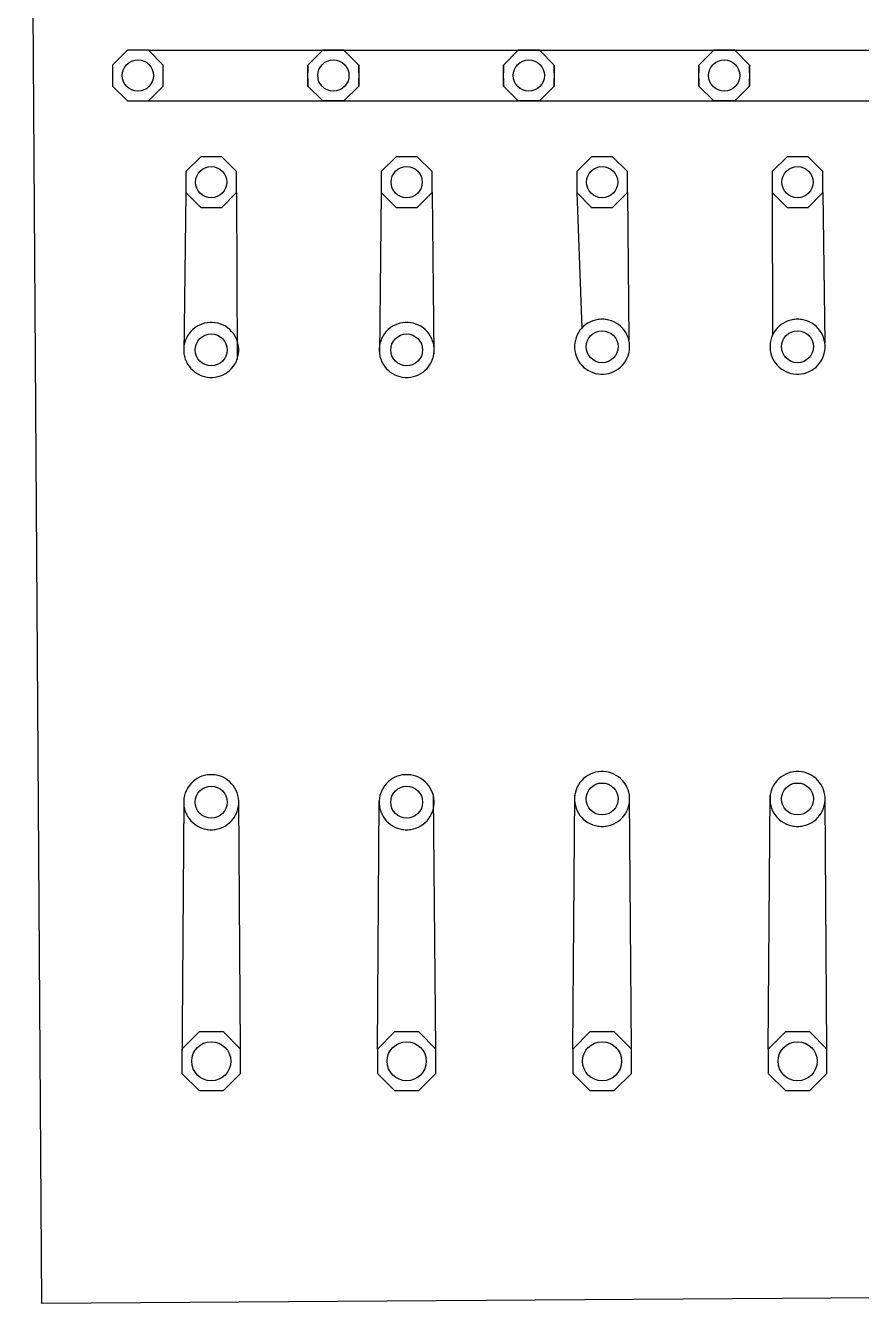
# Model space of a CAD drawing. Header units: millimetres. Extents: x 21.8 to 118.4, y 40.2 to 104.3.
# Drawn here: x 21.84 to 43.57, y 40.23 to 73.46 of the extents above; entities that cross this region are included whole.
import ezdxf

# ---------------------------------------------------------------- set-up
doc = ezdxf.new("R2010")
doc.units = ezdxf.units.MM
doc.layers.get('0').update_dxf_attribs({"linetype": 'CONTINUOUS'})

msp = doc.modelspace()

# ---------------------------------------------------------------- linework, layer by layer
for p, q in [((24.491, 72.82), (24.105, 72.434)), ((24.491, 72.82), (24.105, 72.434)), ((25.039, 72.82), (24.491, 72.82)), ((25.039, 72.82), (24.491, 72.82)), ((25.425, 72.434), (25.039, 72.82)), ((25.425, 72.434), (25.039, 72.82)), ((25.039, 72.82), (70.612, 72.82)), ((29.571, 72.82), (29.185, 72.434)), ((30.119, 72.82), (29.571, 72.82)), ((30.505, 72.434), (30.119, 72.82)), ((34.651, 72.82), (34.265, 72.434)), ((35.199, 72.82), (34.651, 72.82)), ((35.585, 72.434), (35.199, 72.82)), ((39.731, 72.82), (39.345, 72.434)), ((40.279, 72.82), (39.731, 72.82)), ((40.665, 72.434), (40.279, 72.82)), ((24.105, 72.434), (24.105, 71.886)), ((24.105, 72.434), (24.105, 71.886)), ((25.425, 72.236), (25.425, 72.434)), ((25.425, 71.886), (25.425, 72.434)), ((29.185, 72.434), (29.185, 72.236)), ((30.505, 72.236), (30.505, 72.434)), ((34.265, 72.434), (34.265, 72.236)), ((35.585, 72.236), (35.585, 72.434)), ((39.345, 72.434), (39.345, 72.236)), ((40.665, 72.236), (40.665, 72.434)), ((24.105, 71.886), (24.491, 71.5)), ((24.105, 71.886), (24.491, 71.5)), ((25.039, 71.5), (25.425, 71.886)), ((25.039, 71.5), (25.425, 71.886)), ((25.425, 71.886), (25.425, 72.084)), ((29.185, 72.084), (29.185, 71.886)), ((29.185, 71.886), (29.571, 71.5)), ((30.119, 71.5), (30.505, 71.886)), ((30.505, 71.886), (30.505, 72.084)), ((34.265, 72.084), (34.265, 71.886)), ((34.265, 71.886), (34.651, 71.5)), ((35.199, 71.5), (35.585, 71.886)), ((35.585, 71.886), (35.585, 72.084)), ((39.345, 72.084), (39.345, 71.886)), ((39.345, 71.886), (39.731, 71.5)), ((40.279, 71.5), (40.665, 71.886)), ((40.665, 71.886), (40.665, 72.084)), ((24.491, 71.5), (25.039, 71.5)), ((24.491, 71.5), (25.039, 71.5)), ((24.491, 71.5), (69.088, 71.5)), ((29.571, 71.5), (30.119, 71.5)), ((34.651, 71.5), (35.199, 71.5)), ((39.731, 71.5), (40.279, 71.5)), ((26.396, 70.05), (26.01, 69.664)), ((26.396, 70.05), (26.01, 69.664)), ((26.944, 70.05), (26.396, 70.05)), ((26.944, 70.05), (26.396, 70.05)), ((27.33, 69.664), (26.944, 70.05)), ((27.33, 69.664), (26.944, 70.05)), ((31.476, 70.05), (31.09, 69.664)), ((31.476, 70.05), (31.09, 69.664)), ((32.024, 70.05), (31.476, 70.05)), ((32.024, 70.05), (31.476, 70.05)), ((32.41, 69.664), (32.024, 70.05)), ((32.41, 69.664), (32.024, 70.05)), ((36.556, 70.05), (36.17, 69.664)), ((36.556, 70.05), (36.17, 69.664)), ((37.104, 70.05), (36.556, 70.05)), ((37.104, 70.05), (36.556, 70.05)), ((37.49, 69.664), (37.104, 70.05)), ((37.49, 69.664), (37.104, 70.05)), ((41.636, 70.05), (41.25, 69.664)), ((41.636, 70.05), (41.25, 69.664)), ((42.184, 70.05), (41.636, 70.05)), ((42.184, 70.05), (41.636, 70.05)), ((42.57, 69.664), (42.184, 70.05)), ((42.57, 69.664), (42.184, 70.05)), ((26.01, 69.664), (26.01, 69.116)), ((26.01, 69.664), (26.01, 69.116)), ((27.33, 69.116), (27.33, 69.664)), ((27.33, 69.116), (27.33, 69.664)), ((31.09, 69.664), (31.09, 69.116)), ((31.09, 69.664), (31.09, 69.116)), ((32.41, 69.116), (32.41, 69.664)), ((32.41, 69.116), (32.41, 69.664)), ((36.17, 69.664), (36.17, 69.116)), ((36.17, 69.664), (36.17, 69.116)), ((37.49, 69.116), (37.49, 69.664)), ((37.49, 69.116), (37.49, 69.664)), ((41.25, 69.664), (41.25, 69.116)), ((41.25, 69.664), (41.25, 69.116)), ((42.57, 69.116), (42.57, 69.664)), ((42.57, 69.116), (42.57, 69.664)), ((26.01, 69.116), (25.962, 64.921)), ((26.01, 69.116), (26.396, 68.73)), ((26.01, 69.116), (26.396, 68.73)), ((26.944, 68.73), (27.33, 69.116)), ((26.944, 68.73), (27.33, 69.116)), ((27.33, 69.116), (27.344, 64.785)), ((31.09, 69.116), (31.042, 64.921)), ((31.09, 69.116), (31.476, 68.73)), ((31.09, 69.116), (31.476, 68.73)), ((32.024, 68.73), (32.41, 69.116)), ((32.024, 68.73), (32.41, 69.116)), ((32.41, 69.116), (32.458, 64.921)), ((36.17, 69.116), (36.556, 68.73)), ((36.17, 69.116), (36.556, 68.73)), ((36.17, 69.116), (36.3, 65.591)), ((37.104, 68.73), (37.49, 69.116)), ((37.104, 68.73), (37.49, 69.116)), ((37.49, 69.116), (37.524, 65.284)), ((41.25, 69.116), (41.636, 68.73)), ((41.25, 69.116), (41.636, 68.73)), ((41.25, 69.116), (41.263, 65.416)), ((42.184, 68.73), (42.57, 69.116)), ((42.184, 68.73), (42.57, 69.116)), ((42.57, 69.116), (42.618, 65.215)), ((26.396, 68.73), (26.594, 68.73)), ((26.396, 68.73), (26.944, 68.73)), ((26.746, 68.73), (26.944, 68.73)), ((31.476, 68.73), (31.674, 68.73)), ((31.476, 68.73), (32.024, 68.73)), ((31.826, 68.73), (32.024, 68.73)), ((36.556, 68.73), (36.754, 68.73)), ((36.556, 68.73), (37.104, 68.73)), ((36.906, 68.73), (37.104, 68.73)), ((41.636, 68.73), (41.834, 68.73)), ((41.636, 68.73), (42.184, 68.73)), ((41.986, 68.73), (42.184, 68.73)), ((36.656, 65.804), (36.589, 65.784)), ((36.656, 65.804), (36.589, 65.784)), ((36.725, 65.818), (36.656, 65.804)), ((36.725, 65.818), (36.656, 65.804)), ((36.795, 65.825), (36.725, 65.818)), ((36.754, 65.821), (36.725, 65.818)), ((36.865, 65.825), (36.795, 65.825)), ((36.935, 65.818), (36.865, 65.825)), ((36.935, 65.818), (36.906, 65.821)), ((37.004, 65.804), (36.935, 65.818)), ((37.004, 65.804), (36.935, 65.818)), ((37.071, 65.784), (37.004, 65.804)), ((37.071, 65.784), (37.004, 65.804)), ((41.736, 65.804), (41.669, 65.784)), ((41.736, 65.804), (41.669, 65.784)), ((41.805, 65.818), (41.736, 65.804)), ((41.805, 65.818), (41.736, 65.804)), ((41.875, 65.825), (41.805, 65.818)), ((41.834, 65.821), (41.805, 65.818)), ((41.945, 65.825), (41.875, 65.825)), ((42.015, 65.818), (41.945, 65.825)), ((42.015, 65.818), (41.986, 65.821)), ((42.084, 65.804), (42.015, 65.818)), ((42.084, 65.804), (42.015, 65.818)), ((42.151, 65.784), (42.084, 65.804)), ((42.151, 65.784), (42.084, 65.804)), ((26.14, 65.507), (26.095, 65.452)), ((26.14, 65.507), (26.095, 65.452)), ((26.189, 65.556), (26.14, 65.507)), ((26.189, 65.556), (26.14, 65.507)), ((26.244, 65.601), (26.189, 65.556)), ((26.244, 65.601), (26.189, 65.556)), ((26.302, 65.64), (26.244, 65.601)), ((26.302, 65.64), (26.244, 65.601)), ((26.364, 65.673), (26.302, 65.64)), ((26.364, 65.673), (26.302, 65.64)), ((26.429, 65.7), (26.364, 65.673)), ((26.429, 65.7), (26.364, 65.673)), ((26.496, 65.72), (26.429, 65.7)), ((26.496, 65.72), (26.429, 65.7)), ((26.565, 65.734), (26.496, 65.72)), ((26.565, 65.734), (26.496, 65.72)), ((26.635, 65.741), (26.565, 65.734)), ((26.594, 65.737), (26.565, 65.734)), ((26.705, 65.741), (26.635, 65.741)), ((26.775, 65.734), (26.705, 65.741)), ((26.775, 65.734), (26.746, 65.737)), ((26.844, 65.72), (26.775, 65.734)), ((26.844, 65.72), (26.775, 65.734)), ((26.911, 65.7), (26.844, 65.72)), ((26.911, 65.7), (26.844, 65.72)), ((26.976, 65.673), (26.911, 65.7)), ((26.976, 65.673), (26.911, 65.7)), ((27.038, 65.64), (26.976, 65.673)), ((27.038, 65.64), (26.976, 65.673)), ((27.096, 65.601), (27.038, 65.64)), ((27.096, 65.601), (27.038, 65.64)), ((27.151, 65.556), (27.096, 65.601)), ((27.151, 65.556), (27.096, 65.601)), ((27.2, 65.507), (27.151, 65.556)), ((27.2, 65.507), (27.151, 65.556)), ((27.245, 65.452), (27.2, 65.507)), ((27.245, 65.452), (27.2, 65.507)), ((31.22, 65.507), (31.175, 65.452)), ((31.22, 65.507), (31.175, 65.452)), ((31.269, 65.556), (31.22, 65.507)), ((31.269, 65.556), (31.22, 65.507)), ((31.324, 65.601), (31.269, 65.556)), ((31.324, 65.601), (31.269, 65.556)), ((31.382, 65.64), (31.324, 65.601)), ((31.382, 65.64), (31.324, 65.601)), ((31.444, 65.673), (31.382, 65.64)), ((31.444, 65.673), (31.382, 65.64)), ((31.509, 65.7), (31.444, 65.673)), ((31.509, 65.7), (31.444, 65.673)), ((31.576, 65.72), (31.509, 65.7)), ((31.576, 65.72), (31.509, 65.7)), ((31.645, 65.734), (31.576, 65.72)), ((31.645, 65.734), (31.576, 65.72)), ((31.715, 65.741), (31.645, 65.734)), ((31.674, 65.737), (31.645, 65.734)), ((31.785, 65.741), (31.715, 65.741)), ((31.855, 65.734), (31.785, 65.741)), ((31.855, 65.734), (31.826, 65.737)), ((31.924, 65.72), (31.855, 65.734)), ((31.924, 65.72), (31.855, 65.734)), ((31.991, 65.7), (31.924, 65.72)), ((31.991, 65.7), (31.924, 65.72)), ((32.056, 65.673), (31.991, 65.7)), ((32.056, 65.673), (31.991, 65.7)), ((32.118, 65.64), (32.056, 65.673)), ((32.118, 65.64), (32.056, 65.673)), ((32.176, 65.601), (32.118, 65.64)), ((32.176, 65.601), (32.118, 65.64)), ((32.231, 65.556), (32.176, 65.601)), ((32.231, 65.556), (32.176, 65.601)), ((32.28, 65.507), (32.231, 65.556)), ((32.28, 65.507), (32.231, 65.556)), ((32.325, 65.452), (32.28, 65.507)), ((32.325, 65.452), (32.28, 65.507)), ((36.216, 65.478), (36.183, 65.416)), ((36.216, 65.478), (36.183, 65.416)), ((36.255, 65.536), (36.216, 65.478)), ((36.255, 65.536), (36.216, 65.478)), ((36.3, 65.591), (36.255, 65.536)), ((36.3, 65.591), (36.255, 65.536)), ((36.349, 65.64), (36.3, 65.591)), ((36.349, 65.64), (36.3, 65.591)), ((36.404, 65.685), (36.349, 65.64)), ((36.404, 65.685), (36.349, 65.64)), ((36.462, 65.724), (36.404, 65.685)), ((36.462, 65.724), (36.404, 65.685)), ((36.524, 65.757), (36.462, 65.724)), ((36.524, 65.757), (36.462, 65.724)), ((36.589, 65.784), (36.524, 65.757)), ((36.589, 65.784), (36.524, 65.757)), ((37.136, 65.757), (37.071, 65.784)), ((37.136, 65.757), (37.071, 65.784)), ((37.198, 65.724), (37.136, 65.757)), ((37.198, 65.724), (37.136, 65.757)), ((37.256, 65.685), (37.198, 65.724)), ((37.256, 65.685), (37.198, 65.724)), ((37.311, 65.64), (37.256, 65.685)), ((37.311, 65.64), (37.256, 65.685)), ((37.36, 65.591), (37.311, 65.64)), ((37.36, 65.591), (37.311, 65.64)), ((37.405, 65.536), (37.36, 65.591)), ((37.405, 65.536), (37.36, 65.591)), ((37.444, 65.478), (37.405, 65.536)), ((37.444, 65.478), (37.405, 65.536)), ((37.477, 65.416), (37.444, 65.478)), ((37.477, 65.416), (37.444, 65.478)), ((41.296, 65.478), (41.263, 65.416)), ((41.296, 65.478), (41.263, 65.416)), ((41.335, 65.536), (41.296, 65.478)), ((41.335, 65.536), (41.296, 65.478)), ((41.38, 65.591), (41.335, 65.536)), ((41.38, 65.591), (41.335, 65.536)), ((41.429, 65.64), (41.38, 65.591)), ((41.429, 65.64), (41.38, 65.591)), ((41.484, 65.685), (41.429, 65.64)), ((41.484, 65.685), (41.429, 65.64)), ((41.542, 65.724), (41.484, 65.685)), ((41.542, 65.724), (41.484, 65.685)), ((41.604, 65.757), (41.542, 65.724)), ((41.604, 65.757), (41.542, 65.724)), ((41.669, 65.784), (41.604, 65.757)), ((41.669, 65.784), (41.604, 65.757)), ((42.216, 65.757), (42.151, 65.784)), ((42.216, 65.757), (42.151, 65.784)), ((42.278, 65.724), (42.216, 65.757)), ((42.278, 65.724), (42.216, 65.757)), ((42.336, 65.685), (42.278, 65.724)), ((42.336, 65.685), (42.278, 65.724)), ((42.391, 65.64), (42.336, 65.685)), ((42.391, 65.64), (42.336, 65.685)), ((42.44, 65.591), (42.391, 65.64)), ((42.44, 65.591), (42.391, 65.64)), ((42.485, 65.536), (42.44, 65.591)), ((42.485, 65.536), (42.44, 65.591)), ((42.524, 65.478), (42.485, 65.536)), ((42.524, 65.478), (42.485, 65.536)), ((42.557, 65.416), (42.524, 65.478)), ((42.557, 65.416), (42.524, 65.478)), ((25.962, 65.131), (25.955, 65.061)), ((25.962, 65.131), (25.955, 65.061)), ((25.976, 65.2), (25.962, 65.131)), ((25.976, 65.2), (25.962, 65.131)), ((25.996, 65.267), (25.976, 65.2)), ((25.996, 65.267), (25.976, 65.2)), ((26.023, 65.332), (25.996, 65.267)), ((26.023, 65.332), (25.996, 65.267)), ((26.056, 65.394), (26.023, 65.332)), ((26.056, 65.394), (26.023, 65.332)), ((26.095, 65.452), (26.056, 65.394)), ((26.095, 65.452), (26.056, 65.394)), ((27.284, 65.394), (27.245, 65.452)), ((27.284, 65.394), (27.245, 65.452)), ((27.317, 65.332), (27.284, 65.394)), ((27.317, 65.332), (27.284, 65.394)), ((27.344, 65.267), (27.317, 65.332)), ((27.344, 65.267), (27.317, 65.332)), ((27.364, 65.2), (27.344, 65.267)), ((27.364, 65.2), (27.344, 65.267)), ((27.378, 65.131), (27.364, 65.2)), ((27.378, 65.131), (27.364, 65.2)), ((27.385, 65.061), (27.378, 65.131)), ((27.385, 65.061), (27.378, 65.131)), ((31.042, 65.131), (31.035, 65.061)), ((31.042, 65.131), (31.035, 65.061)), ((31.056, 65.2), (31.042, 65.131)), ((31.056, 65.2), (31.042, 65.131)), ((31.076, 65.267), (31.056, 65.2)), ((31.076, 65.267), (31.056, 65.2)), ((31.103, 65.332), (31.076, 65.267)), ((31.103, 65.332), (31.076, 65.267)), ((31.136, 65.394), (31.103, 65.332)), ((31.136, 65.394), (31.103, 65.332)), ((31.175, 65.452), (31.136, 65.394)), ((31.175, 65.452), (31.136, 65.394)), ((32.364, 65.394), (32.325, 65.452)), ((32.364, 65.394), (32.325, 65.452)), ((32.397, 65.332), (32.364, 65.394)), ((32.397, 65.332), (32.364, 65.394)), ((32.424, 65.267), (32.397, 65.332)), ((32.424, 65.267), (32.397, 65.332)), ((32.444, 65.2), (32.424, 65.267)), ((32.444, 65.2), (32.424, 65.267)), ((32.458, 65.131), (32.444, 65.2)), ((32.458, 65.131), (32.444, 65.2)), ((32.465, 65.061), (32.458, 65.131)), ((32.465, 65.061), (32.458, 65.131)), ((36.122, 65.215), (36.115, 65.145)), ((36.122, 65.215), (36.115, 65.145)), ((36.115, 65.145), (36.115, 65.075)), ((36.115, 65.145), (36.115, 65.075)), ((36.136, 65.284), (36.122, 65.215)), ((36.136, 65.284), (36.122, 65.215)), ((36.156, 65.351), (36.136, 65.284)), ((36.156, 65.351), (36.136, 65.284)), ((36.183, 65.416), (36.156, 65.351)), ((36.183, 65.416), (36.156, 65.351)), ((37.504, 65.351), (37.477, 65.416)), ((37.504, 65.351), (37.477, 65.416)), ((37.524, 65.284), (37.504, 65.351)), ((37.524, 65.284), (37.504, 65.351)), ((37.538, 65.215), (37.524, 65.284)), ((37.538, 65.215), (37.524, 65.284)), ((37.545, 65.145), (37.538, 65.215)), ((37.545, 65.145), (37.538, 65.215)), ((37.545, 65.075), (37.545, 65.145)), ((37.545, 65.075), (37.545, 65.145)), ((41.202, 65.215), (41.195, 65.145)), ((41.202, 65.215), (41.195, 65.145)), ((41.195, 65.145), (41.195, 65.075)), ((41.195, 65.145), (41.195, 65.075)), ((41.216, 65.284), (41.202, 65.215)), ((41.216, 65.284), (41.202, 65.215)), ((41.236, 65.351), (41.216, 65.284)), ((41.236, 65.351), (41.216, 65.284)), ((41.263, 65.416), (41.236, 65.351)), ((41.263, 65.416), (41.236, 65.351)), ((42.584, 65.351), (42.557, 65.416)), ((42.584, 65.351), (42.557, 65.416)), ((42.604, 65.284), (42.584, 65.351)), ((42.604, 65.284), (42.584, 65.351)), ((42.618, 65.215), (42.604, 65.284)), ((42.618, 65.215), (42.604, 65.284)), ((42.625, 65.145), (42.618, 65.215)), ((42.625, 65.145), (42.618, 65.215)), ((42.625, 65.075), (42.625, 65.145)), ((42.625, 65.075), (42.625, 65.145)), ((25.955, 65.061), (25.955, 64.991)), ((25.955, 65.061), (25.955, 64.991)), ((25.955, 64.991), (25.962, 64.921)), ((25.955, 64.991), (25.962, 64.921)), ((25.962, 64.921), (25.976, 64.852)), ((25.962, 64.921), (25.976, 64.852)), ((25.976, 64.852), (25.996, 64.785)), ((25.976, 64.852), (25.996, 64.785)), ((27.344, 64.785), (27.364, 64.852)), ((27.344, 64.785), (27.364, 64.852)), ((27.364, 64.852), (27.378, 64.921)), ((27.364, 64.852), (27.378, 64.921)), ((27.378, 64.921), (27.385, 64.991)), ((27.378, 64.921), (27.385, 64.991)), ((27.385, 64.991), (27.385, 65.061)), ((27.385, 64.991), (27.385, 65.061)), ((31.035, 65.061), (31.035, 64.991)), ((31.035, 65.061), (31.035, 64.991)), ((31.035, 64.991), (31.042, 64.921)), ((31.035, 64.991), (31.042, 64.921)), ((31.042, 64.921), (31.056, 64.852)), ((31.042, 64.921), (31.056, 64.852)), ((31.056, 64.852), (31.076, 64.785)), ((31.056, 64.852), (31.076, 64.785)), ((32.424, 64.785), (32.444, 64.852)), ((32.424, 64.785), (32.444, 64.852)), ((32.444, 64.852), (32.458, 64.921)), ((32.444, 64.852), (32.458, 64.921)), ((32.458, 64.921), (32.465, 64.991)), ((32.458, 64.921), (32.465, 64.991)), ((32.465, 64.991), (32.465, 65.061)), ((32.465, 64.991), (32.465, 65.061)), ((36.115, 65.075), (36.122, 65.005)), ((36.115, 65.075), (36.122, 65.005)), ((36.122, 65.005), (36.136, 64.936)), ((36.122, 65.005), (36.136, 64.936)), ((36.136, 64.936), (36.156, 64.869)), ((36.136, 64.936), (36.156, 64.869)), ((36.156, 64.869), (36.183, 64.804)), ((36.156, 64.869), (36.183, 64.804)), ((36.183, 64.804), (36.216, 64.742)), ((36.183, 64.804), (36.216, 64.742)), ((37.444, 64.742), (37.477, 64.804)), ((37.444, 64.742), (37.477, 64.804)), ((37.477, 64.804), (37.504, 64.869)), ((37.477, 64.804), (37.504, 64.869)), ((37.504, 64.869), (37.524, 64.936)), ((37.504, 64.869), (37.524, 64.936)), ((37.524, 64.936), (37.538, 65.005)), ((37.524, 64.936), (37.538, 65.005)), ((37.538, 65.005), (37.545, 65.075)), ((37.538, 65.005), (37.545, 65.075)), ((41.195, 65.075), (41.202, 65.005)), ((41.195, 65.075), (41.202, 65.005)), ((41.202, 65.005), (41.216, 64.936)), ((41.202, 65.005), (41.216, 64.936)), ((41.216, 64.936), (41.236, 64.869)), ((41.216, 64.936), (41.236, 64.869)), ((41.236, 64.869), (41.263, 64.804)), ((41.236, 64.869), (41.263, 64.804)), ((41.263, 64.804), (41.296, 64.742)), ((41.263, 64.804), (41.296, 64.742)), ((42.524, 64.742), (42.557, 64.804)), ((42.524, 64.742), (42.557, 64.804)), ((42.557, 64.804), (42.584, 64.869)), ((42.557, 64.804), (42.584, 64.869)), ((42.584, 64.869), (42.604, 64.936)), ((42.584, 64.869), (42.604, 64.936)), ((42.604, 64.936), (42.618, 65.005)), ((42.604, 64.936), (42.618, 65.005)), ((42.618, 65.005), (42.625, 65.075)), ((42.618, 65.005), (42.625, 65.075)), ((25.996, 64.785), (26.023, 64.72)), ((25.996, 64.785), (26.023, 64.72)), ((26.023, 64.72), (26.056, 64.658)), ((26.023, 64.72), (26.056, 64.658)), ((26.056, 64.658), (26.095, 64.6)), ((26.056, 64.658), (26.095, 64.6)), ((26.095, 64.6), (26.14, 64.545)), ((26.095, 64.6), (26.14, 64.545)), ((26.14, 64.545), (26.189, 64.496)), ((26.14, 64.545), (26.189, 64.496)), ((26.189, 64.496), (26.244, 64.451)), ((26.189, 64.496), (26.244, 64.451)), ((27.096, 64.451), (27.151, 64.496)), ((27.096, 64.451), (27.151, 64.496)), ((27.151, 64.496), (27.2, 64.545)), ((27.151, 64.496), (27.2, 64.545)), ((27.2, 64.545), (27.245, 64.6)), ((27.2, 64.545), (27.245, 64.6)), ((27.245, 64.6), (27.284, 64.658)), ((27.245, 64.6), (27.284, 64.658)), ((27.284, 64.658), (27.317, 64.72)), ((27.284, 64.658), (27.317, 64.72)), ((27.317, 64.72), (27.344, 64.785)), ((27.317, 64.72), (27.344, 64.785)), ((31.076, 64.785), (31.103, 64.72)), ((31.076, 64.785), (31.103, 64.72)), ((31.103, 64.72), (31.136, 64.658)), ((31.103, 64.72), (31.136, 64.658)), ((31.136, 64.658), (31.175, 64.6)), ((31.136, 64.658), (31.175, 64.6)), ((31.175, 64.6), (31.22, 64.545)), ((31.175, 64.6), (31.22, 64.545)), ((31.22, 64.545), (31.269, 64.496)), ((31.22, 64.545), (31.269, 64.496)), ((31.269, 64.496), (31.324, 64.451)), ((31.269, 64.496), (31.324, 64.451)), ((32.176, 64.451), (32.231, 64.496)), ((32.176, 64.451), (32.231, 64.496)), ((32.231, 64.496), (32.28, 64.545)), ((32.231, 64.496), (32.28, 64.545)), ((32.28, 64.545), (32.325, 64.6)), ((32.28, 64.545), (32.325, 64.6)), ((32.325, 64.6), (32.364, 64.658)), ((32.325, 64.6), (32.364, 64.658)), ((32.364, 64.658), (32.397, 64.72)), ((32.364, 64.658), (32.397, 64.72)), ((32.397, 64.72), (32.424, 64.785)), ((32.397, 64.72), (32.424, 64.785)), ((36.216, 64.742), (36.255, 64.684)), ((36.216, 64.742), (36.255, 64.684)), ((36.255, 64.684), (36.3, 64.629)), ((36.255, 64.684), (36.3, 64.629)), ((36.3, 64.629), (36.349, 64.58)), ((36.3, 64.629), (36.349, 64.58)), ((36.349, 64.58), (36.404, 64.535)), ((36.349, 64.58), (36.404, 64.535)), ((36.404, 64.535), (36.462, 64.496)), ((36.404, 64.535), (36.462, 64.496)), ((36.462, 64.496), (36.524, 64.463)), ((36.462, 64.496), (36.524, 64.463)), ((37.136, 64.463), (37.198, 64.496)), ((37.136, 64.463), (37.198, 64.496)), ((37.198, 64.496), (37.256, 64.535)), ((37.198, 64.496), (37.256, 64.535)), ((37.256, 64.535), (37.311, 64.58)), ((37.256, 64.535), (37.311, 64.58)), ((37.311, 64.58), (37.36, 64.629)), ((37.311, 64.58), (37.36, 64.629)), ((37.36, 64.629), (37.405, 64.684)), ((37.36, 64.629), (37.405, 64.684)), ((37.405, 64.684), (37.444, 64.742)), ((37.405, 64.684), (37.444, 64.742)), ((41.296, 64.742), (41.335, 64.684)), ((41.296, 64.742), (41.335, 64.684)), ((41.335, 64.684), (41.38, 64.629)), ((41.335, 64.684), (41.38, 64.629)), ((41.38, 64.629), (41.429, 64.58)), ((41.38, 64.629), (41.429, 64.58)), ((41.429, 64.58), (41.484, 64.535)), ((41.429, 64.58), (41.484, 64.535)), ((41.484, 64.535), (41.542, 64.496)), ((41.484, 64.535), (41.542, 64.496)), ((41.542, 64.496), (41.604, 64.463)), ((41.542, 64.496), (41.604, 64.463)), ((42.216, 64.463), (42.278, 64.496)), ((42.216, 64.463), (42.278, 64.496)), ((42.278, 64.496), (42.336, 64.535)), ((42.278, 64.496), (42.336, 64.535)), ((42.336, 64.535), (42.391, 64.58)), ((42.336, 64.535), (42.391, 64.58)), ((42.391, 64.58), (42.44, 64.629)), ((42.391, 64.58), (42.44, 64.629)), ((42.44, 64.629), (42.485, 64.684)), ((42.44, 64.629), (42.485, 64.684)), ((42.485, 64.684), (42.524, 64.742)), ((42.485, 64.684), (42.524, 64.742)), ((26.244, 64.451), (26.302, 64.412)), ((26.244, 64.451), (26.302, 64.412)), ((26.302, 64.412), (26.364, 64.379)), ((26.302, 64.412), (26.364, 64.379)), ((26.364, 64.379), (26.429, 64.352)), ((26.364, 64.379), (26.429, 64.352)), ((26.429, 64.352), (26.496, 64.332)), ((26.429, 64.352), (26.496, 64.332)), ((26.496, 64.332), (26.565, 64.318)), ((26.496, 64.332), (26.565, 64.318)), ((26.565, 64.318), (26.635, 64.311)), ((26.565, 64.318), (26.635, 64.311)), ((26.635, 64.311), (26.705, 64.311)), ((26.635, 64.311), (26.705, 64.311)), ((26.705, 64.311), (26.775, 64.318)), ((26.705, 64.311), (26.775, 64.318)), ((26.775, 64.318), (26.844, 64.332)), ((26.775, 64.318), (26.844, 64.332)), ((26.844, 64.332), (26.911, 64.352)), ((26.844, 64.332), (26.911, 64.352)), ((26.911, 64.352), (26.976, 64.379)), ((26.911, 64.352), (26.976, 64.379)), ((26.976, 64.379), (27.038, 64.412)), ((26.976, 64.379), (27.038, 64.412)), ((27.038, 64.412), (27.096, 64.451)), ((27.038, 64.412), (27.096, 64.451)), ((31.324, 64.451), (31.382, 64.412)), ((31.324, 64.451), (31.382, 64.412)), ((31.382, 64.412), (31.444, 64.379)), ((31.382, 64.412), (31.444, 64.379)), ((31.444, 64.379), (31.509, 64.352)), ((31.444, 64.379), (31.509, 64.352)), ((31.509, 64.352), (31.576, 64.332)), ((31.509, 64.352), (31.576, 64.332)), ((31.576, 64.332), (31.645, 64.318)), ((31.576, 64.332), (31.645, 64.318)), ((31.645, 64.318), (31.715, 64.311)), ((31.645, 64.318), (31.715, 64.311)), ((31.715, 64.311), (31.785, 64.311)), ((31.715, 64.311), (31.785, 64.311)), ((31.785, 64.311), (31.855, 64.318)), ((31.785, 64.311), (31.855, 64.318)), ((31.855, 64.318), (31.924, 64.332)), ((31.855, 64.318), (31.924, 64.332)), ((31.924, 64.332), (31.991, 64.352)), ((31.924, 64.332), (31.991, 64.352)), ((31.991, 64.352), (32.056, 64.379)), ((31.991, 64.352), (32.056, 64.379)), ((32.056, 64.379), (32.118, 64.412)), ((32.056, 64.379), (32.118, 64.412)), ((32.118, 64.412), (32.176, 64.451)), ((32.118, 64.412), (32.176, 64.451)), ((36.524, 64.463), (36.589, 64.436)), ((36.524, 64.463), (36.589, 64.436)), ((36.589, 64.436), (36.656, 64.416)), ((36.589, 64.436), (36.656, 64.416)), ((36.656, 64.416), (36.725, 64.402)), ((36.656, 64.416), (36.725, 64.402)), ((36.725, 64.402), (36.795, 64.395)), ((36.725, 64.402), (36.795, 64.395)), ((36.795, 64.395), (36.865, 64.395)), ((36.795, 64.395), (36.865, 64.395)), ((36.865, 64.395), (36.935, 64.402)), ((36.865, 64.395), (36.935, 64.402)), ((36.935, 64.402), (37.004, 64.416)), ((36.935, 64.402), (37.004, 64.416)), ((37.004, 64.416), (37.071, 64.436)), ((37.004, 64.416), (37.071, 64.436)), ((37.071, 64.436), (37.136, 64.463)), ((37.071, 64.436), (37.136, 64.463)), ((41.604, 64.463), (41.669, 64.436)), ((41.604, 64.463), (41.669, 64.436)), ((41.669, 64.436), (41.736, 64.416)), ((41.669, 64.436), (41.736, 64.416)), ((41.736, 64.416), (41.805, 64.402)), ((41.736, 64.416), (41.805, 64.402)), ((41.805, 64.402), (41.875, 64.395)), ((41.805, 64.402), (41.875, 64.395)), ((41.875, 64.395), (41.945, 64.395)), ((41.875, 64.395), (41.945, 64.395)), ((41.945, 64.395), (42.015, 64.402)), ((41.945, 64.395), (42.015, 64.402)), ((42.015, 64.402), (42.084, 64.416)), ((42.015, 64.402), (42.084, 64.416)), ((42.084, 64.416), (42.151, 64.436)), ((42.084, 64.416), (42.151, 64.436)), ((42.151, 64.436), (42.216, 64.463)), ((42.151, 64.436), (42.216, 64.463)), ((26.244, 53.841), (26.189, 53.796)), ((26.244, 53.841), (26.189, 53.796)), ((26.302, 53.88), (26.244, 53.841)), ((26.302, 53.88), (26.244, 53.841)), ((26.364, 53.913), (26.302, 53.88)), ((26.364, 53.913), (26.302, 53.88)), ((26.429, 53.94), (26.364, 53.913)), ((26.429, 53.94), (26.364, 53.913)), ((26.496, 53.96), (26.429, 53.94)), ((26.496, 53.96), (26.429, 53.94)), ((26.565, 53.974), (26.496, 53.96)), ((26.565, 53.974), (26.496, 53.96)), ((26.635, 53.981), (26.565, 53.974)), ((26.635, 53.981), (26.565, 53.974)), ((26.705, 53.981), (26.635, 53.981)), ((26.705, 53.981), (26.635, 53.981)), ((26.775, 53.974), (26.705, 53.981)), ((26.775, 53.974), (26.705, 53.981)), ((26.844, 53.96), (26.775, 53.974)), ((26.844, 53.96), (26.775, 53.974)), ((26.911, 53.94), (26.844, 53.96)), ((26.911, 53.94), (26.844, 53.96)), ((26.976, 53.913), (26.911, 53.94)), ((26.976, 53.913), (26.911, 53.94)), ((27.038, 53.88), (26.976, 53.913)), ((27.038, 53.88), (26.976, 53.913)), ((27.096, 53.841), (27.038, 53.88)), ((27.096, 53.841), (27.038, 53.88)), ((27.151, 53.796), (27.096, 53.841)), ((27.151, 53.796), (27.096, 53.841)), ((31.324, 53.841), (31.269, 53.796)), ((31.324, 53.841), (31.269, 53.796)), ((31.382, 53.88), (31.324, 53.841)), ((31.382, 53.88), (31.324, 53.841)), ((31.444, 53.913), (31.382, 53.88)), ((31.444, 53.913), (31.382, 53.88)), ((31.509, 53.94), (31.444, 53.913)), ((31.509, 53.94), (31.444, 53.913)), ((31.576, 53.96), (31.509, 53.94)), ((31.576, 53.96), (31.509, 53.94)), ((31.645, 53.974), (31.576, 53.96)), ((31.645, 53.974), (31.576, 53.96)), ((31.715, 53.981), (31.645, 53.974)), ((31.715, 53.981), (31.645, 53.974)), ((31.785, 53.981), (31.715, 53.981)), ((31.785, 53.981), (31.715, 53.981)), ((31.855, 53.974), (31.785, 53.981)), ((31.855, 53.974), (31.785, 53.981)), ((31.924, 53.96), (31.855, 53.974)), ((31.924, 53.96), (31.855, 53.974)), ((31.991, 53.94), (31.924, 53.96)), ((31.991, 53.94), (31.924, 53.96)), ((32.056, 53.913), (31.991, 53.94)), ((32.056, 53.913), (31.991, 53.94)), ((32.118, 53.88), (32.056, 53.913)), ((32.118, 53.88), (32.056, 53.913)), ((32.176, 53.841), (32.118, 53.88)), ((32.176, 53.841), (32.118, 53.88)), ((32.231, 53.796), (32.176, 53.841)), ((32.231, 53.796), (32.176, 53.841)), ((36.349, 53.88), (36.3, 53.831)), ((36.349, 53.88), (36.3, 53.831)), ((36.404, 53.925), (36.349, 53.88)), ((36.404, 53.925), (36.349, 53.88)), ((36.462, 53.964), (36.404, 53.925)), ((36.462, 53.964), (36.404, 53.925)), ((36.524, 53.997), (36.462, 53.964)), ((36.524, 53.997), (36.462, 53.964)), ((36.589, 54.024), (36.524, 53.997)), ((36.589, 54.024), (36.524, 53.997)), ((36.656, 54.044), (36.589, 54.024)), ((36.656, 54.044), (36.589, 54.024)), ((36.725, 54.058), (36.656, 54.044)), ((36.725, 54.058), (36.656, 54.044)), ((36.795, 54.065), (36.725, 54.058)), ((36.795, 54.065), (36.725, 54.058)), ((36.865, 54.065), (36.795, 54.065)), ((36.865, 54.065), (36.795, 54.065)), ((36.935, 54.058), (36.865, 54.065)), ((36.935, 54.058), (36.865, 54.065)), ((37.004, 54.044), (36.935, 54.058)), ((37.004, 54.044), (36.935, 54.058)), ((37.071, 54.024), (37.004, 54.044)), ((37.071, 54.024), (37.004, 54.044)), ((37.136, 53.997), (37.071, 54.024)), ((37.136, 53.997), (37.071, 54.024)), ((37.198, 53.964), (37.136, 53.997)), ((37.198, 53.964), (37.136, 53.997)), ((37.256, 53.925), (37.198, 53.964)), ((37.256, 53.925), (37.198, 53.964)), ((37.311, 53.88), (37.256, 53.925)), ((37.311, 53.88), (37.256, 53.925)), ((37.36, 53.831), (37.311, 53.88)), ((37.36, 53.831), (37.311, 53.88)), ((41.429, 53.88), (41.38, 53.831)), ((41.429, 53.88), (41.38, 53.831)), ((41.484, 53.925), (41.429, 53.88)), ((41.484, 53.925), (41.429, 53.88)), ((41.542, 53.964), (41.484, 53.925)), ((41.542, 53.964), (41.484, 53.925)), ((41.604, 53.997), (41.542, 53.964)), ((41.604, 53.997), (41.542, 53.964)), ((41.669, 54.024), (41.604, 53.997)), ((41.669, 54.024), (41.604, 53.997)), ((41.736, 54.044), (41.669, 54.024)), ((41.736, 54.044), (41.669, 54.024)), ((41.805, 54.058), (41.736, 54.044)), ((41.805, 54.058), (41.736, 54.044)), ((41.875, 54.065), (41.805, 54.058)), ((41.875, 54.065), (41.805, 54.058)), ((41.945, 54.065), (41.875, 54.065)), ((41.945, 54.065), (41.875, 54.065)), ((42.015, 54.058), (41.945, 54.065)), ((42.015, 54.058), (41.945, 54.065)), ((42.084, 54.044), (42.015, 54.058)), ((42.084, 54.044), (42.015, 54.058)), ((42.151, 54.024), (42.084, 54.044)), ((42.151, 54.024), (42.084, 54.044)), ((42.216, 53.997), (42.151, 54.024)), ((42.216, 53.997), (42.151, 54.024)), ((42.278, 53.964), (42.216, 53.997)), ((42.278, 53.964), (42.216, 53.997)), ((42.336, 53.925), (42.278, 53.964)), ((42.336, 53.925), (42.278, 53.964)), ((42.391, 53.88), (42.336, 53.925)), ((42.391, 53.88), (42.336, 53.925)), ((42.44, 53.831), (42.391, 53.88)), ((42.44, 53.831), (42.391, 53.88)), ((25.996, 53.507), (25.976, 53.44)), ((25.996, 53.507), (25.976, 53.44)), ((26.023, 53.572), (25.996, 53.507)), ((26.023, 53.572), (25.996, 53.507)), ((26.056, 53.634), (26.023, 53.572)), ((26.056, 53.634), (26.023, 53.572)), ((26.095, 53.692), (26.056, 53.634)), ((26.095, 53.692), (26.056, 53.634)), ((26.14, 53.747), (26.095, 53.692)), ((26.14, 53.747), (26.095, 53.692)), ((26.189, 53.796), (26.14, 53.747)), ((26.189, 53.796), (26.14, 53.747)), ((27.2, 53.747), (27.151, 53.796)), ((27.2, 53.747), (27.151, 53.796)), ((27.245, 53.692), (27.2, 53.747)), ((27.245, 53.692), (27.2, 53.747)), ((27.284, 53.634), (27.245, 53.692)), ((27.284, 53.634), (27.245, 53.692)), ((27.317, 53.572), (27.284, 53.634)), ((27.317, 53.572), (27.284, 53.634)), ((27.344, 53.507), (27.317, 53.572)), ((27.344, 53.507), (27.317, 53.572)), ((27.364, 53.44), (27.344, 53.507)), ((27.364, 53.44), (27.344, 53.507)), ((31.076, 53.507), (31.056, 53.44)), ((31.076, 53.507), (31.056, 53.44)), ((31.103, 53.572), (31.076, 53.507)), ((31.103, 53.572), (31.076, 53.507)), ((31.136, 53.634), (31.103, 53.572)), ((31.136, 53.634), (31.103, 53.572)), ((31.175, 53.692), (31.136, 53.634)), ((31.175, 53.692), (31.136, 53.634)), ((31.22, 53.747), (31.175, 53.692)), ((31.22, 53.747), (31.175, 53.692)), ((31.269, 53.796), (31.22, 53.747)), ((31.269, 53.796), (31.22, 53.747)), ((32.28, 53.747), (32.231, 53.796)), ((32.28, 53.747), (32.231, 53.796)), ((32.325, 53.692), (32.28, 53.747)), ((32.325, 53.692), (32.28, 53.747)), ((32.364, 53.634), (32.325, 53.692)), ((32.364, 53.634), (32.325, 53.692)), ((32.397, 53.572), (32.364, 53.634)), ((32.397, 53.572), (32.364, 53.634)), ((32.424, 53.507), (32.397, 53.572)), ((32.424, 53.507), (32.397, 53.572)), ((32.444, 53.44), (32.424, 53.507)), ((32.444, 53.44), (32.424, 53.507)), ((36.136, 53.524), (36.122, 53.455)), ((36.136, 53.524), (36.122, 53.455)), ((36.156, 53.591), (36.136, 53.524)), ((36.156, 53.591), (36.136, 53.524)), ((36.183, 53.656), (36.156, 53.591)), ((36.183, 53.656), (36.156, 53.591)), ((36.216, 53.718), (36.183, 53.656)), ((36.216, 53.718), (36.183, 53.656)), ((36.255, 53.776), (36.216, 53.718)), ((36.255, 53.776), (36.216, 53.718)), ((36.3, 53.831), (36.255, 53.776)), ((36.3, 53.831), (36.255, 53.776)), ((37.405, 53.776), (37.36, 53.831)), ((37.405, 53.776), (37.36, 53.831)), ((37.444, 53.718), (37.405, 53.776)), ((37.444, 53.718), (37.405, 53.776)), ((37.477, 53.656), (37.444, 53.718)), ((37.477, 53.656), (37.444, 53.718)), ((37.504, 53.591), (37.477, 53.656)), ((37.504, 53.591), (37.477, 53.656)), ((37.524, 53.524), (37.504, 53.591)), ((37.524, 53.524), (37.504, 53.591)), ((37.538, 53.455), (37.524, 53.524)), ((37.538, 53.455), (37.524, 53.524)), ((41.216, 53.524), (41.202, 53.455)), ((41.216, 53.524), (41.202, 53.455)), ((41.236, 53.591), (41.216, 53.524)), ((41.236, 53.591), (41.216, 53.524)), ((41.263, 53.656), (41.236, 53.591)), ((41.263, 53.656), (41.236, 53.591)), ((41.296, 53.718), (41.263, 53.656)), ((41.296, 53.718), (41.263, 53.656)), ((41.335, 53.776), (41.296, 53.718)), ((41.335, 53.776), (41.296, 53.718)), ((41.38, 53.831), (41.335, 53.776)), ((41.38, 53.831), (41.335, 53.776)), ((42.485, 53.776), (42.44, 53.831)), ((42.485, 53.776), (42.44, 53.831)), ((42.524, 53.718), (42.485, 53.776)), ((42.524, 53.718), (42.485, 53.776)), ((42.557, 53.656), (42.524, 53.718)), ((42.557, 53.656), (42.524, 53.718)), ((42.584, 53.591), (42.557, 53.656)), ((42.584, 53.591), (42.557, 53.656)), ((42.604, 53.524), (42.584, 53.591)), ((42.604, 53.524), (42.584, 53.591)), ((42.618, 53.455), (42.604, 53.524)), ((42.618, 53.455), (42.604, 53.524)), ((25.955, 53.301), (25.908, 46.214)), ((25.962, 53.371), (25.955, 53.301)), ((25.962, 53.371), (25.955, 53.301)), ((25.955, 53.301), (25.955, 53.231)), ((25.955, 53.301), (25.955, 53.231)), ((25.955, 53.231), (25.962, 53.161)), ((25.955, 53.231), (25.962, 53.161)), ((25.976, 53.44), (25.962, 53.371)), ((25.976, 53.44), (25.962, 53.371)), ((27.378, 53.371), (27.364, 53.44)), ((27.378, 53.371), (27.364, 53.44)), ((27.385, 53.301), (27.378, 53.371)), ((27.385, 53.301), (27.378, 53.371)), ((27.378, 53.161), (27.385, 53.231)), ((27.378, 53.161), (27.385, 53.231)), ((27.385, 53.231), (27.385, 53.301)), ((27.385, 53.231), (27.385, 53.301)), ((27.432, 46.846), (27.385, 53.301)), ((30.988, 46.846), (31.035, 53.301)), ((31.042, 53.371), (31.035, 53.301)), ((31.042, 53.371), (31.035, 53.301)), ((31.035, 53.301), (31.035, 53.231)), ((31.035, 53.301), (31.035, 53.231)), ((31.035, 53.231), (31.042, 53.161)), ((31.035, 53.231), (31.042, 53.161)), ((31.056, 53.44), (31.042, 53.371)), ((31.056, 53.44), (31.042, 53.371)), ((32.458, 53.371), (32.444, 53.44)), ((32.458, 53.371), (32.444, 53.44)), ((32.512, 46.846), (32.444, 53.44)), ((32.465, 53.301), (32.458, 53.371)), ((32.465, 53.301), (32.458, 53.371)), ((32.458, 53.161), (32.465, 53.231)), ((32.458, 53.161), (32.465, 53.231)), ((32.465, 53.231), (32.465, 53.301)), ((32.465, 53.231), (32.465, 53.301)), ((36.068, 46.846), (36.122, 53.455)), ((36.122, 53.455), (36.115, 53.385)), ((36.122, 53.455), (36.115, 53.385)), ((36.115, 53.385), (36.115, 53.315)), ((36.115, 53.385), (36.115, 53.315)), ((36.115, 53.315), (36.122, 53.245)), ((36.115, 53.315), (36.122, 53.245)), ((36.122, 53.245), (36.136, 53.176)), ((36.122, 53.245), (36.136, 53.176)), ((36.136, 53.176), (36.156, 53.109)), ((36.136, 53.176), (36.156, 53.109)), ((37.504, 53.109), (37.524, 53.176)), ((37.504, 53.109), (37.524, 53.176)), ((37.524, 53.176), (37.538, 53.245)), ((37.524, 53.176), (37.538, 53.245)), ((37.545, 53.385), (37.538, 53.455)), ((37.545, 53.385), (37.538, 53.455)), ((37.538, 53.245), (37.545, 53.315)), ((37.538, 53.245), (37.545, 53.315)), ((37.545, 53.315), (37.545, 53.385)), ((37.545, 53.315), (37.545, 53.385)), ((37.592, 46.846), (37.545, 53.385)), ((41.148, 46.846), (41.202, 53.455)), ((41.202, 53.455), (41.195, 53.385)), ((41.202, 53.455), (41.195, 53.385)), ((41.195, 53.385), (41.195, 53.315)), ((41.195, 53.385), (41.195, 53.315)), ((41.195, 53.315), (41.202, 53.245)), ((41.195, 53.315), (41.202, 53.245)), ((41.202, 53.245), (41.216, 53.176)), ((41.202, 53.245), (41.216, 53.176)), ((41.216, 53.176), (41.236, 53.109)), ((41.216, 53.176), (41.236, 53.109)), ((42.584, 53.109), (42.604, 53.176)), ((42.584, 53.109), (42.604, 53.176)), ((42.604, 53.176), (42.618, 53.245)), ((42.604, 53.176), (42.618, 53.245)), ((42.625, 53.385), (42.618, 53.455)), ((42.625, 53.385), (42.618, 53.455)), ((42.618, 53.245), (42.625, 53.315)), ((42.618, 53.245), (42.625, 53.315)), ((42.625, 53.315), (42.625, 53.385)), ((42.625, 53.315), (42.625, 53.385)), ((42.672, 46.846), (42.625, 53.315)), ((25.962, 53.161), (25.976, 53.092)), ((25.962, 53.161), (25.976, 53.092)), ((25.976, 53.092), (25.996, 53.025)), ((25.976, 53.092), (25.996, 53.025)), ((25.996, 53.025), (26.023, 52.96)), ((25.996, 53.025), (26.023, 52.96)), ((26.023, 52.96), (26.056, 52.898)), ((26.023, 52.96), (26.056, 52.898)), ((26.056, 52.898), (26.095, 52.84)), ((26.056, 52.898), (26.095, 52.84)), ((26.095, 52.84), (26.14, 52.785)), ((26.095, 52.84), (26.14, 52.785)), ((27.2, 52.785), (27.245, 52.84)), ((27.2, 52.785), (27.245, 52.84)), ((27.245, 52.84), (27.284, 52.898)), ((27.245, 52.84), (27.284, 52.898)), ((27.284, 52.898), (27.317, 52.96)), ((27.284, 52.898), (27.317, 52.96)), ((27.317, 52.96), (27.344, 53.025)), ((27.317, 52.96), (27.344, 53.025)), ((27.344, 53.025), (27.364, 53.092)), ((27.344, 53.025), (27.364, 53.092)), ((27.364, 53.092), (27.378, 53.161)), ((27.364, 53.092), (27.378, 53.161)), ((31.042, 53.161), (31.056, 53.092)), ((31.042, 53.161), (31.056, 53.092)), ((31.056, 53.092), (31.076, 53.025)), ((31.056, 53.092), (31.076, 53.025)), ((31.076, 53.025), (31.103, 52.96)), ((31.076, 53.025), (31.103, 52.96)), ((31.103, 52.96), (31.136, 52.898)), ((31.103, 52.96), (31.136, 52.898)), ((31.136, 52.898), (31.175, 52.84)), ((31.136, 52.898), (31.175, 52.84)), ((31.175, 52.84), (31.22, 52.785)), ((31.175, 52.84), (31.22, 52.785)), ((32.28, 52.785), (32.325, 52.84)), ((32.28, 52.785), (32.325, 52.84)), ((32.325, 52.84), (32.364, 52.898)), ((32.325, 52.84), (32.364, 52.898)), ((32.364, 52.898), (32.397, 52.96)), ((32.364, 52.898), (32.397, 52.96)), ((32.397, 52.96), (32.424, 53.025)), ((32.397, 52.96), (32.424, 53.025)), ((32.424, 53.025), (32.444, 53.092)), ((32.424, 53.025), (32.444, 53.092)), ((32.444, 53.092), (32.458, 53.161)), ((32.444, 53.092), (32.458, 53.161)), ((36.156, 53.109), (36.183, 53.044)), ((36.156, 53.109), (36.183, 53.044)), ((36.183, 53.044), (36.216, 52.982)), ((36.183, 53.044), (36.216, 52.982)), ((36.216, 52.982), (36.255, 52.924)), ((36.216, 52.982), (36.255, 52.924)), ((36.255, 52.924), (36.3, 52.869)), ((36.255, 52.924), (36.3, 52.869)), ((36.3, 52.869), (36.349, 52.82)), ((36.3, 52.869), (36.349, 52.82)), ((37.311, 52.82), (37.36, 52.869)), ((37.311, 52.82), (37.36, 52.869)), ((37.36, 52.869), (37.405, 52.924)), ((37.36, 52.869), (37.405, 52.924)), ((37.405, 52.924), (37.444, 52.982)), ((37.405, 52.924), (37.444, 52.982)), ((37.444, 52.982), (37.477, 53.044)), ((37.444, 52.982), (37.477, 53.044)), ((37.477, 53.044), (37.504, 53.109)), ((37.477, 53.044), (37.504, 53.109)), ((41.236, 53.109), (41.263, 53.044)), ((41.236, 53.109), (41.263, 53.044)), ((41.263, 53.044), (41.296, 52.982)), ((41.263, 53.044), (41.296, 52.982)), ((41.296, 52.982), (41.335, 52.924)), ((41.296, 52.982), (41.335, 52.924)), ((41.335, 52.924), (41.38, 52.869)), ((41.335, 52.924), (41.38, 52.869)), ((41.38, 52.869), (41.429, 52.82)), ((41.38, 52.869), (41.429, 52.82)), ((42.391, 52.82), (42.44, 52.869)), ((42.391, 52.82), (42.44, 52.869)), ((42.44, 52.869), (42.485, 52.924)), ((42.44, 52.869), (42.485, 52.924)), ((42.485, 52.924), (42.524, 52.982)), ((42.485, 52.924), (42.524, 52.982)), ((42.524, 52.982), (42.557, 53.044)), ((42.524, 52.982), (42.557, 53.044)), ((42.557, 53.044), (42.584, 53.109)), ((42.557, 53.044), (42.584, 53.109)), ((26.14, 52.785), (26.189, 52.736)), ((26.14, 52.785), (26.189, 52.736)), ((26.189, 52.736), (26.244, 52.691)), ((26.189, 52.736), (26.244, 52.691)), ((26.244, 52.691), (26.302, 52.652)), ((26.244, 52.691), (26.302, 52.652)), ((26.302, 52.652), (26.364, 52.619)), ((26.302, 52.652), (26.364, 52.619)), ((26.364, 52.619), (26.429, 52.592)), ((26.364, 52.619), (26.429, 52.592)), ((26.429, 52.592), (26.496, 52.572)), ((26.429, 52.592), (26.496, 52.572)), ((26.496, 52.572), (26.565, 52.558)), ((26.496, 52.572), (26.565, 52.558)), ((26.565, 52.558), (26.594, 52.555)), ((26.565, 52.558), (26.635, 52.551)), ((26.635, 52.551), (26.705, 52.551)), ((26.705, 52.551), (26.775, 52.558)), ((26.746, 52.555), (26.775, 52.558)), ((26.775, 52.558), (26.844, 52.572)), ((26.775, 52.558), (26.844, 52.572)), ((26.844, 52.572), (26.911, 52.592)), ((26.844, 52.572), (26.911, 52.592)), ((26.911, 52.592), (26.976, 52.619)), ((26.911, 52.592), (26.976, 52.619)), ((26.976, 52.619), (27.038, 52.652)), ((26.976, 52.619), (27.038, 52.652)), ((27.038, 52.652), (27.096, 52.691)), ((27.038, 52.652), (27.096, 52.691)), ((27.096, 52.691), (27.151, 52.736)), ((27.096, 52.691), (27.151, 52.736)), ((27.151, 52.736), (27.2, 52.785)), ((27.151, 52.736), (27.2, 52.785)), ((31.22, 52.785), (31.269, 52.736)), ((31.22, 52.785), (31.269, 52.736)), ((31.269, 52.736), (31.324, 52.691)), ((31.269, 52.736), (31.324, 52.691)), ((31.324, 52.691), (31.382, 52.652)), ((31.324, 52.691), (31.382, 52.652)), ((31.382, 52.652), (31.444, 52.619)), ((31.382, 52.652), (31.444, 52.619)), ((31.444, 52.619), (31.509, 52.592)), ((31.444, 52.619), (31.509, 52.592)), ((31.509, 52.592), (31.576, 52.572)), ((31.509, 52.592), (31.576, 52.572)), ((31.576, 52.572), (31.645, 52.558)), ((31.576, 52.572), (31.645, 52.558)), ((31.645, 52.558), (31.674, 52.555)), ((31.645, 52.558), (31.715, 52.551)), ((31.715, 52.551), (31.785, 52.551)), ((31.785, 52.551), (31.855, 52.558)), ((31.826, 52.555), (31.855, 52.558)), ((31.855, 52.558), (31.924, 52.572)), ((31.855, 52.558), (31.924, 52.572)), ((31.924, 52.572), (31.991, 52.592)), ((31.924, 52.572), (31.991, 52.592)), ((31.991, 52.592), (32.056, 52.619)), ((31.991, 52.592), (32.056, 52.619)), ((32.056, 52.619), (32.118, 52.652)), ((32.056, 52.619), (32.118, 52.652)), ((32.118, 52.652), (32.176, 52.691)), ((32.118, 52.652), (32.176, 52.691)), ((32.176, 52.691), (32.231, 52.736)), ((32.176, 52.691), (32.231, 52.736)), ((32.231, 52.736), (32.28, 52.785)), ((32.231, 52.736), (32.28, 52.785)), ((36.349, 52.82), (36.404, 52.775)), ((36.349, 52.82), (36.404, 52.775)), ((36.404, 52.775), (36.462, 52.736)), ((36.404, 52.775), (36.462, 52.736)), ((36.462, 52.736), (36.524, 52.703)), ((36.462, 52.736), (36.524, 52.703)), ((36.524, 52.703), (36.589, 52.676)), ((36.524, 52.703), (36.589, 52.676)), ((36.589, 52.676), (36.656, 52.656)), ((36.589, 52.676), (36.656, 52.656)), ((36.656, 52.656), (36.725, 52.642)), ((36.656, 52.656), (36.725, 52.642)), ((36.725, 52.642), (36.754, 52.639)), ((36.725, 52.642), (36.795, 52.635)), ((36.795, 52.635), (36.865, 52.635)), ((36.865, 52.635), (36.935, 52.642)), ((36.906, 52.639), (36.935, 52.642)), ((36.935, 52.642), (37.004, 52.656)), ((36.935, 52.642), (37.004, 52.656)), ((37.004, 52.656), (37.071, 52.676)), ((37.004, 52.656), (37.071, 52.676)), ((37.071, 52.676), (37.136, 52.703)), ((37.071, 52.676), (37.136, 52.703)), ((37.136, 52.703), (37.198, 52.736)), ((37.136, 52.703), (37.198, 52.736)), ((37.198, 52.736), (37.256, 52.775)), ((37.198, 52.736), (37.256, 52.775)), ((37.256, 52.775), (37.311, 52.82)), ((37.256, 52.775), (37.311, 52.82)), ((41.429, 52.82), (41.484, 52.775)), ((41.429, 52.82), (41.484, 52.775)), ((41.484, 52.775), (41.542, 52.736)), ((41.484, 52.775), (41.542, 52.736)), ((41.542, 52.736), (41.604, 52.703)), ((41.542, 52.736), (41.604, 52.703)), ((41.604, 52.703), (41.669, 52.676)), ((41.604, 52.703), (41.669, 52.676)), ((41.669, 52.676), (41.736, 52.656)), ((41.669, 52.676), (41.736, 52.656)), ((41.736, 52.656), (41.805, 52.642)), ((41.736, 52.656), (41.805, 52.642)), ((41.805, 52.642), (41.834, 52.639)), ((41.805, 52.642), (41.875, 52.635)), ((41.875, 52.635), (41.945, 52.635)), ((41.945, 52.635), (42.015, 52.642)), ((41.986, 52.639), (42.015, 52.642)), ((42.015, 52.642), (42.084, 52.656)), ((42.015, 52.642), (42.084, 52.656)), ((42.084, 52.656), (42.151, 52.676)), ((42.084, 52.656), (42.151, 52.676)), ((42.151, 52.676), (42.216, 52.703)), ((42.151, 52.676), (42.216, 52.703)), ((42.216, 52.703), (42.278, 52.736)), ((42.216, 52.703), (42.278, 52.736)), ((42.278, 52.736), (42.336, 52.775)), ((42.278, 52.736), (42.336, 52.775)), ((42.336, 52.775), (42.391, 52.82)), ((42.336, 52.775), (42.391, 52.82)), ((26.354, 47.292), (25.908, 46.846)), ((26.354, 47.292), (25.908, 46.846)), ((26.594, 47.292), (26.354, 47.292)), ((26.986, 47.292), (26.354, 47.292)), ((26.986, 47.292), (26.746, 47.292)), ((27.432, 46.846), (26.986, 47.292)), ((27.432, 46.846), (26.986, 47.292)), ((31.434, 47.292), (30.988, 46.846)), ((31.434, 47.292), (30.988, 46.846)), ((31.674, 47.292), (31.434, 47.292)), ((32.066, 47.292), (31.434, 47.292)), ((32.066, 47.292), (31.826, 47.292)), ((32.512, 46.846), (32.066, 47.292)), ((32.512, 46.846), (32.066, 47.292)), ((36.514, 47.292), (36.068, 46.846)), ((36.514, 47.292), (36.068, 46.846)), ((36.754, 47.292), (36.514, 47.292)), ((37.146, 47.292), (36.514, 47.292)), ((37.146, 47.292), (36.906, 47.292)), ((37.592, 46.846), (37.146, 47.292)), ((37.592, 46.846), (37.146, 47.292)), ((41.594, 47.292), (41.148, 46.846)), ((41.594, 47.292), (41.148, 46.846)), ((41.834, 47.292), (41.594, 47.292)), ((42.226, 47.292), (41.594, 47.292)), ((42.226, 47.292), (41.986, 47.292)), ((42.672, 46.846), (42.226, 47.292)), ((42.672, 46.846), (42.226, 47.292)), ((25.908, 46.846), (25.908, 46.214)), ((25.908, 46.846), (25.908, 46.214)), ((27.432, 46.214), (27.432, 46.846)), ((27.432, 46.214), (27.432, 46.846)), ((30.988, 46.846), (30.988, 46.214)), ((30.988, 46.846), (30.988, 46.214)), ((32.512, 46.214), (32.512, 46.846)), ((32.512, 46.214), (32.512, 46.846)), ((36.068, 46.846), (36.068, 46.214)), ((36.068, 46.846), (36.068, 46.214)), ((37.592, 46.214), (37.592, 46.846)), ((37.592, 46.214), (37.592, 46.846)), ((41.148, 46.846), (41.148, 46.214)), ((41.148, 46.846), (41.148, 46.214)), ((42.672, 46.214), (42.672, 46.846)), ((42.672, 46.214), (42.672, 46.846)), ((25.908, 46.214), (26.354, 45.768)), ((25.908, 46.214), (26.354, 45.768)), ((26.986, 45.768), (27.432, 46.214)), ((26.986, 45.768), (27.432, 46.214)), ((30.988, 46.214), (31.434, 45.768)), ((30.988, 46.214), (31.434, 45.768)), ((32.066, 45.768), (32.512, 46.214)), ((32.066, 45.768), (32.512, 46.214)), ((36.068, 46.214), (36.514, 45.768)), ((36.068, 46.214), (36.514, 45.768)), ((37.146, 45.768), (37.592, 46.214)), ((37.146, 45.768), (37.592, 46.214)), ((41.148, 46.214), (41.594, 45.768)), ((41.148, 46.214), (41.594, 45.768)), ((42.226, 45.768), (42.672, 46.214)), ((42.226, 45.768), (42.672, 46.214)), ((26.354, 45.768), (26.986, 45.768)), ((26.354, 45.768), (26.986, 45.768)), ((31.434, 45.768), (32.066, 45.768)), ((31.434, 45.768), (32.066, 45.768)), ((36.514, 45.768), (37.146, 45.768)), ((36.514, 45.768), (37.146, 45.768)), ((41.594, 45.768), (42.226, 45.768)), ((41.594, 45.768), (42.226, 45.768))]:
    msp.add_line(p, q)
for points in [[(22.271, 40.232), (21.844, 103.648), (118.011, 104.295), (118.437, 40.879)], [(29.185, 72.434), (29.571, 72.82), (30.119, 72.82), (30.505, 72.434), (30.505, 71.886), (30.119, 71.5), (29.571, 71.5), (29.185, 71.886)], [(34.651, 71.5), (34.265, 71.886), (34.265, 72.434), (34.651, 72.82), (35.199, 72.82), (35.585, 72.434), (35.585, 71.886), (35.199, 71.5)], [(40.279, 72.82), (40.665, 72.434), (40.665, 71.886), (40.279, 71.5), (39.731, 71.5), (39.345, 71.886), (39.345, 72.434), (39.731, 72.82)]]:
    msp.add_lwpolyline(points, close=True)
for centre, radius in [((24.765, 72.16), 0.406), ((29.845, 72.16), 0.406), ((34.925, 72.16), 0.406), ((40.005, 72.16), 0.406), ((26.67, 69.39), 0.406), ((31.75, 69.39), 0.406), ((36.83, 69.39), 0.406), ((41.91, 69.39), 0.406), ((36.83, 65.11), 0.415), ((41.91, 65.11), 0.415), ((26.67, 65.026), 0.415), ((31.75, 65.026), 0.415), ((26.67, 53.266), 0.415), ((31.75, 53.266), 0.415), ((36.83, 53.35), 0.415), ((41.91, 53.35), 0.415), ((26.67, 46.53), 0.508), ((31.75, 46.53), 0.508), ((36.83, 46.53), 0.508), ((41.91, 46.53), 0.508)]:
    msp.add_circle(centre, radius)

doc.saveas('drawing.dxf')
